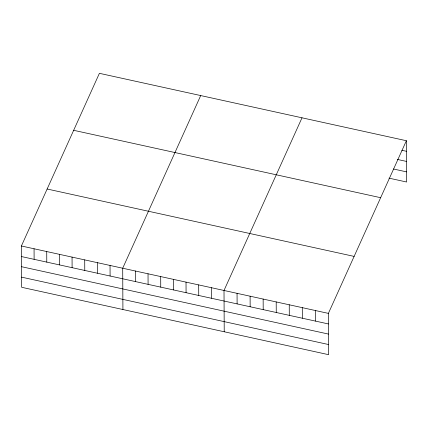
<?xml version="1.0" encoding="UTF-8"?>
<svg xmlns="http://www.w3.org/2000/svg" width="428" height="428" viewBox="0 0 428 428"><rect width="100%" height="100%" fill="white"/><g stroke="black" fill="none" stroke-linecap="round" stroke-linejoin="round"><path stroke-width="0.64" d="M406.386 140.721L328.383 313.382L328.597 354.678L21.614 287.279L21.4 245.988L99.403 73.322L406.386 140.721L406.6 182.012L388.988 178.144M200.705 95.567L122.702 268.228L122.922 309.519M302.007 117.807L224.01 290.468L224.224 331.759M401.871 150.281L406.44 151.287M397.361 159.419L406.493 161.426M393.498 169.006L406.547 171.874M73.659 130.305L380.642 197.699M47.139 189.01L354.122 256.404M21.4 245.988L328.383 313.382M21.454 256.554L328.437 323.948M21.507 266.692L328.49 334.086M21.561 277.141L328.549 344.535M315.334 310.519L315.393 321.086M302.291 307.652L302.345 318.218M289.242 304.79L289.296 315.356M276.194 301.927L276.253 312.494M263.15 299.06L263.204 309.626M250.102 296.197L250.155 306.764M237.053 293.335L237.112 303.896M211.346 287.691L211.4 298.252M198.683 284.909L198.736 295.475M186.019 282.127L186.073 292.693M173.356 279.35L173.41 289.911M160.693 276.568L160.751 287.135M148.029 273.786L148.088 284.353M135.366 271.01L135.425 281.576M110.039 265.446L110.098 276.012M97.381 262.669L97.434 273.235M84.717 259.887L84.771 270.453M72.054 257.105L72.107 267.671M59.39 254.328L59.444 264.895M46.727 251.546L46.78 262.113M34.063 248.77L34.117 259.331"/></g></svg>
